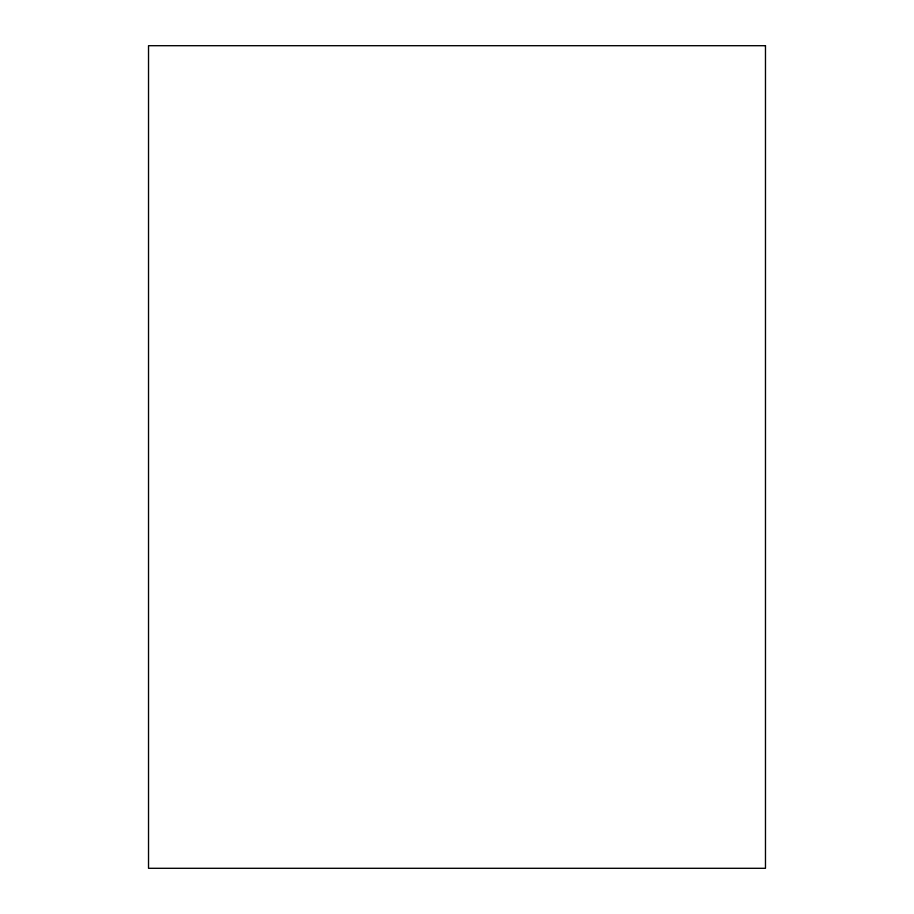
<?xml version="1.0" encoding="UTF-8"?>
<svg xmlns="http://www.w3.org/2000/svg" width="914" height="914" viewBox="0 0 914 914"><rect width="100%" height="100%" fill="white"/><g stroke="black" fill="none" stroke-linecap="round" stroke-linejoin="round"><path stroke-width="1.37" d="M765.475 45.7L148.525 45.7L148.525 868.3L765.475 868.3L765.475 45.7"/></g></svg>
